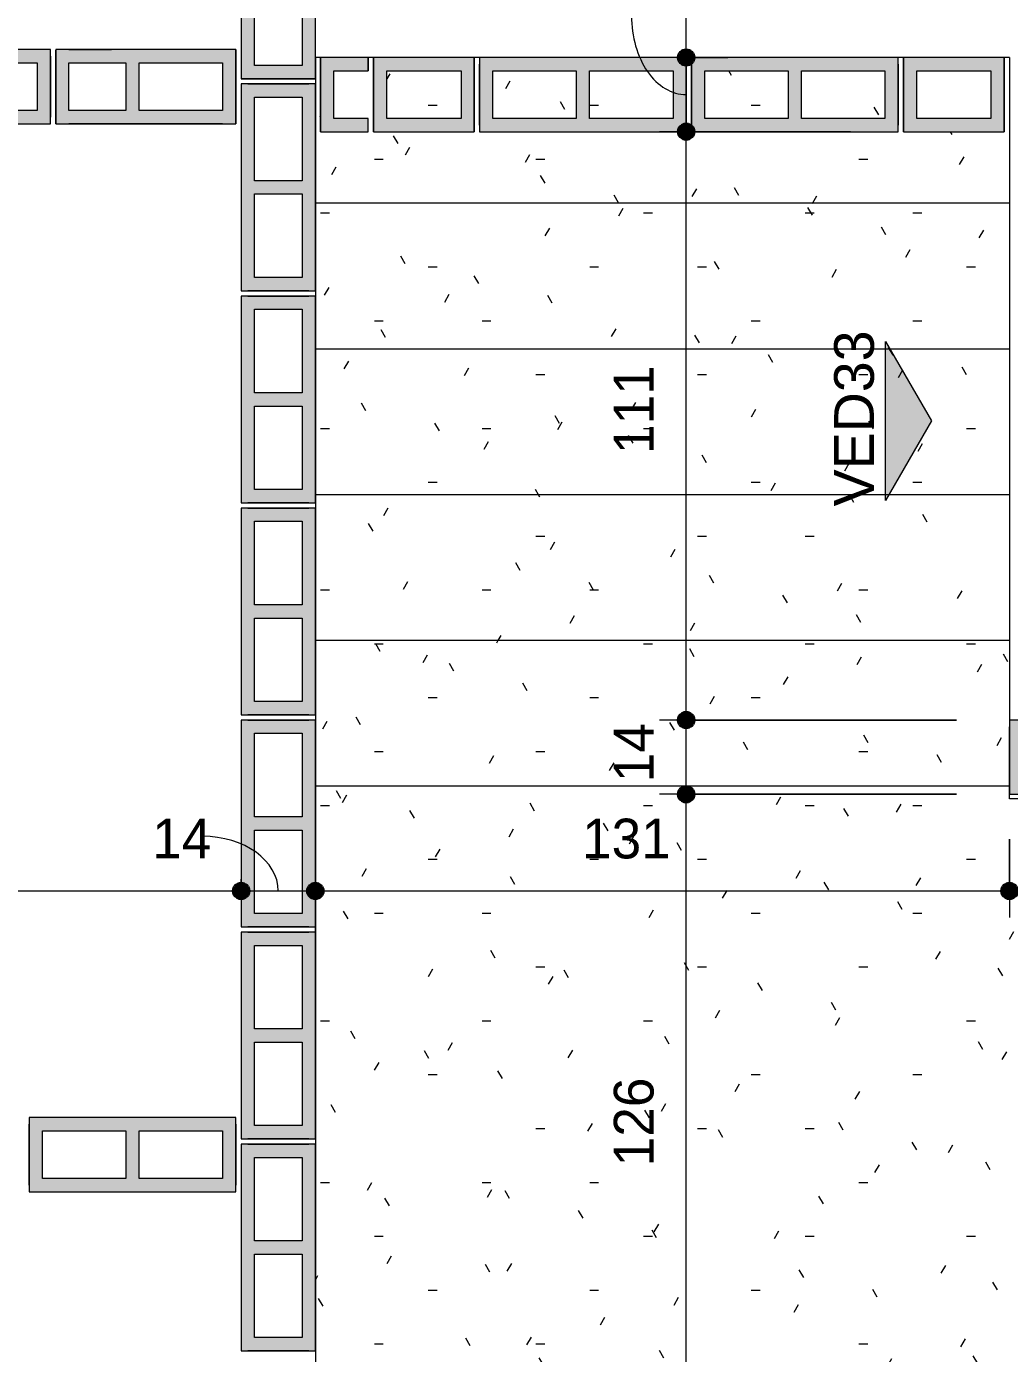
# Model space of a CAD drawing. Header units: centimetres. Extents: x 170 to 13810, y -2277 to 8860.
# Drawn here: x 12459.1 to 12644.6, y -540.3 to -289.9 of the extents above; entities that cross this region are included whole.
import ezdxf

# ---------------------------------------------------------------- set-up
doc = ezdxf.new("R2010")
doc.units = ezdxf.units.CM
doc.linetypes.add('Projeção', pattern=[0.396875, 0.238125, -0.15875])
for name, color, linetype, lineweight, true_color in [('A-ANNO-DIMS-1', 1, 'Continuous', 9, 0xff0000), ('G-ANNO-SYMB-1', 251, 'Continuous', 9, 0x646464), ('S-BEAM-3', 9, 'Continuous', 9, 0xc0c0c0), ('S-BEAM-5', 6, 'Continuous', 9, 0xff00ff), ('S-BEAM-8', 142, 'Continuous', 9, 0x0080c0), ('S-BEAM-9', 1, 'Continuous', 9, 0xff0000)]:
    doc.layers.add(name, color=color, linetype=linetype, lineweight=lineweight, true_color=true_color)
for name, color, linetype, lineweight in [('A-ANNO-DIMS-50', 7, 'Continuous', 9), ('A-DETL-GENF', 7, 'Continuous', 9), ('G-ANNO-SYMB', 7, 'Continuous', 9), ('S-BEAM', 7, 'Continuous', 9), ('S-BEAM-2', 7, 'Continuous', 13), ('S-STRS', 7, 'Continuous', 9), ('S-STRS-1', 7, 'Projeção', 9)]:
    doc.layers.add(name, color=color, linetype=linetype, lineweight=lineweight)
doc.styles.add('Arial_2', font='arial.ttf', dxfattribs={"height": 7.5})
doc.styles.add('Bahnschrift_13', font='', dxfattribs={"height": 7.5})
doc.styles.get('Bahnschrift_13').set_extended_font_data('Bahnschrift')
doc.dimstyles.new('COTA_LINEAR', dxfattribs={"dimscale": 30.48, "dimtxt": 8.33133, "dimasz": 0.393701, "dimexe": 0.164042, "dimexo": 0.328084, "dimgap": 0.131234, "dimtad": 1, "dimdec": 0, "dimzin": 0, "dimdsep": 46, "dimtxsty": 'Bahnschrift_13', "dimblk1": 'DOTSMALL', "dimblk2": 'DOTSMALL', "dimsah": 1, "dimcen": 0.09, "dimdle": 0.164042, "dimazin": 0, "dimtfac": 1, "dimtdec": 4, "dimtix": 1, "dimtmove": 0, "dimatfit": 3, "dimfxl": 1, "dimtvp": 1, "dimtolj": 1, "dimtzin": 0, "dimarcsym": 2})
doc.dimstyles.new('COTA_LINEAR_1', dxfattribs={"dimscale": 30.48, "dimtxt": 8.33133, "dimasz": 0.393701, "dimexe": 0.164042, "dimexo": 0.328084, "dimgap": 0.131234, "dimtad": 1, "dimdec": 0, "dimzin": 0, "dimdsep": 46, "dimtxsty": 'Bahnschrift_13', "dimblk1": 'DOTSMALL', "dimblk2": 'DOTSMALL', "dimsah": 1, "dimcen": 0.09, "dimdle": 0.164042, "dimazin": 0, "dimtfac": 1, "dimtdec": 4, "dimtix": 1, "dimtmove": 1, "dimatfit": 3, "dimfxl": 1, "dimtvp": 1, "dimtolj": 1, "dimtzin": 0, "dimarcsym": 2})
doc.dimstyles.new('COTA_LINEAR_2', dxfattribs={"dimscale": 30.48, "dimtxt": 8.33133, "dimasz": 0.393701, "dimexe": 0.164042, "dimexo": 0.328084, "dimgap": 0.131234, "dimtad": 1, "dimdec": 0, "dimzin": 0, "dimdsep": 46, "dimtxsty": 'Bahnschrift_13', "dimblk1": 'DOTSMALL', "dimblk2": 'DOTSMALL', "dimsah": 1, "dimcen": 0.09, "dimdle": 0.164042, "dimazin": 0, "dimtfac": 1, "dimtdec": 4, "dimtix": 1, "dimtmove": 2, "dimatfit": 3, "dimfxl": 1, "dimtvp": 1, "dimtolj": 1, "dimtzin": 0, "dimarcsym": 2})
pattern_1 = [(0, (12412.957, 0), (40.64, 10.16), [1.676, -28.804, 1.676, -28.804, -162.56]), (0, (12412.957, 0), (40.64, 10.16), [-60.96, 1.676, -59.284, 1.676, -28.804, -71.12]), (0, (12412.957, 0), (40.64, 10.16), [-152.4, 1.676, -18.644, 1.676, -49.124]), (120, (12428.197, 5.08), (-29.11882, 30.11527), [1.676, -28.804, 1.676, -28.804, -162.56]), (120, (12428.197, 5.08), (-29.11882, 30.11527), [-60.96, 1.676, -59.284, 1.676, -28.804, -71.12]), (120, (12428.197, 5.08), (-29.11882, 30.11527), [-152.4, 1.676, -18.644, 1.676, -49.124]), (240, (12433.277, 25.4), (-11.52118, -40.27527), [1.676, -28.804, 1.676, -28.804, -162.56]), (240, (12433.277, 25.4), (-11.52118, -40.27527), [-60.96, 1.676, -59.284, 1.676, -28.804, -71.12]), (240, (12433.277, 25.4), (-11.52118, -40.27527), [-152.4, 1.676, -18.644, 1.676, -49.124])]

# ---------------------------------------------------------------- blocks, each defined once
blk = doc.blocks.new('LEONE - BLOCO 14X39X1 - LEONE - BLOCO 14X39X19-2886981-COBERTURA - MODULAÇÃO 1ª FIADA')
at = {"layer": 'S-BEAM-3'}
h = blk.add_hatch(color=256, dxfattribs=at)
h.paths.add_polyline_path([(-19.5, -4.5), (-19.5, -7), (19.5, -7), (19.5, 7), (-19.5, 7), (-19.5, 0)])
h.paths.add_polyline_path([(-17, 4.5), (-1.25, 4.5), (-1.25, -4.5), (-17, -4.5)])
h.paths.add_polyline_path([(1.25, 4.16), (1.25, 4.5), (17, 4.5), (17, -4.5), (1.25, -4.5), (1.25, -4.16)])
at = {"layer": 'A-DETL-GENF'}
for p, q in [((19.5, 7), (-19.5, 7)), ((-19.5, 7), (-19.5, 0)), ((19.5, 0), (19.5, 7)), ((-17, -4.5), (-17, 4.5)), ((-17, 4.5), (-1.25, 4.5)), ((-1.25, 4.5), (-1.25, -4.5)), ((1.25, -4.5), (1.25, 4.5)), ((1.25, 4.5), (17, 4.5)), ((17, 4.5), (17, -4.5)), ((-19.5, 0), (-19.5, -7)), ((19.5, -7), (19.5, 0)), ((-1.25, -4.5), (-17, -4.5)), ((17, -4.5), (1.25, -4.5)), ((-19.5, -7), (19.5, -7))]:
    blk.add_line(p, q, dxfattribs=at)
at = {"layer": 'S-BEAM-2'}
for p, q in [((-19.5, 7), (-19.5, -7)), ((19.5, 7), (-19.5, 7)), ((-19.5, 5.75), (-19.5, -5.75)), ((-19.5, -5.75), (-19.5, 5.75)), ((19.5, -7), (19.5, 7)), ((19.5, -7), (19.5, 7)), ((19.5, 5.75), (19.5, -5.75)), ((-19.5, -7), (19.5, -7))]:
    blk.add_line(p, q, dxfattribs=at)
at = {"layer": 'S-BEAM-3'}
for p, q in [((-17, 4.5), (-1.25, 4.5)), ((-17, -4.5), (-17, 4.5)), ((-1.25, 4.5), (-1.25, -4.5)), ((1.25, 4.5), (17, 4.5)), ((1.25, -4.5), (1.25, 4.5)), ((17, 4.5), (17, -4.5)), ((-1.25, -4.5), (-17, -4.5)), ((17, -4.5), (1.25, -4.5))]:
    blk.add_line(p, q, dxfattribs=at)
blk = doc.blocks.new('LEONE - BLOCO 14x34x19 - LEONE - BLOCO 14x34x19-541693-COBERTURA - MODULAÇÃO 1ª FIADA')
at = {"layer": 'S-BEAM-8'}
h = blk.add_hatch(color=256, dxfattribs=at)
h.paths.add_polyline_path([(19.5, -7), (19.5, 7), (-14.5, 7), (-14.5, -7), (2.5, -7)])
h.paths.add_polyline_path([(2.5, -4.5), (1.25, -4.5), (1.25, 4.5), (17, 4.5), (17, -4.5)])
h.paths.add_polyline_path([(-12, -4.5), (-12, 4.5), (-1.25, 4.5), (-1.25, -4.5), (-3, -4.5)])
at = {"layer": 'A-DETL-GENF'}
for p, q in [((-14.5, 7), (-14.5, 0)), ((2.5, 7), (-14.5, 7)), ((19.5, 7), (2.5, 7)), ((19.5, 0), (19.5, 7)), ((-12, -4.5), (-12, 4.5)), ((-12, 4.5), (-1.25, 4.5)), ((-1.25, 4.5), (-1.25, -4.5)), ((1.25, 4.5), (17, 4.5)), ((1.25, -4.5), (1.25, 4.5)), ((17, 4.5), (17, -4.5)), ((-14.5, 0), (-14.5, -7)), ((19.5, -7), (19.5, 0)), ((-1.25, -4.5), (-12, -4.5)), ((17, -4.5), (1.25, -4.5)), ((-14.5, -7), (2.5, -7)), ((2.5, -7), (19.5, -7))]:
    blk.add_line(p, q, dxfattribs=at)
at = {"layer": 'S-BEAM-2'}
for p, q in [((-14.5, 7), (-14.5, -7)), ((19.5, 7), (-14.5, 7)), ((-14.5, 7), (-14.5, -7)), ((-14.5, -7), (-14.5, 6.8804)), ((-14.5, 5.75), (-14.5, -5.75)), ((-14.5, -5.75), (-14.5, 5.75)), ((-12, 7), (-3.9375, 7)), ((-12, 7), (-3.9375, 7)), ((17, 7), (-12, 7)), ((19.5, -7), (19.5, 7)), ((19.5, 7), (19.5, -7)), ((19.5, -7), (19.5, 7)), ((19.5, -5.75), (19.5, 5.75)), ((19.5, 5.75), (19.5, -5.75)), ((-14.5, -7), (19.5, -7)), ((-12, -7), (-3.9375, -7)), ((-12, -7), (-3.9375, -7)), ((17, -7), (-12, -7))]:
    blk.add_line(p, q, dxfattribs=at)
at = {"layer": 'S-BEAM-3'}
for p, q in [((-12, 4.5), (-1.25, 4.5)), ((-12, -4.5), (-12, 4.5)), ((-1.25, 4.5), (-1.25, -4.5)), ((1.25, 4.5), (17, 4.5)), ((1.25, -4.5), (1.25, 4.5)), ((17, 4.5), (17, -4.5)), ((-1.25, -4.5), (-12, -4.5)), ((17, -4.5), (1.25, -4.5))]:
    blk.add_line(p, q, dxfattribs=at)
blk = doc.blocks.new('LEONE - BLOCO VEDAÇÃO 14X39X19 - LEONE - BLOCO VEDAÇÃO 14X39X19-2827593-COBERTURA - MODULAÇÃO 1ª FIADA')
at = {"layer": 'S-BEAM-5'}
h = blk.add_hatch(color=256, dxfattribs=at)
h.paths.add_polyline_path([(19.5, -7), (19.5, 7), (-19.5, 7), (-19.5, -7), (11.8, -7)])
h.paths.add_polyline_path([(17, -4.5), (1.25, -4.5), (1.25, 4.5), (17, 4.5), (17, -2.15)])
h.paths.add_polyline_path([(-1.25, -4.5), (-17, -4.5), (-17, 4.5), (-1.25, 4.5), (-1.25, -4.16)])
at = {"layer": 'A-DETL-GENF'}
for p, q in [((19.5, 7), (-19.5, 7)), ((-19.5, 7), (-19.5, 0)), ((19.5, 0), (19.5, 7)), ((-17, -4.5), (-17, 4.5)), ((-17, 4.5), (-1.25, 4.5)), ((-1.25, 4.5), (-1.25, -4.5)), ((1.25, -4.5), (1.25, 4.5)), ((1.25, 4.5), (17, 4.5)), ((17, 4.5), (17, -4.5)), ((-19.5, 0), (-19.5, -7)), ((19.5, -7), (19.5, 0)), ((-1.25, -4.5), (-17, -4.5)), ((17, -4.5), (1.25, -4.5)), ((-19.5, -7), (19.5, -7))]:
    blk.add_line(p, q, dxfattribs=at)
at = {"layer": 'S-BEAM-2'}
for p, q in [((-19.5, 7), (-19.5, -7)), ((19.5, 7), (-19.5, 7)), ((-19.5, 7), (-19.5, -7)), ((-19.5, -5.75), (-19.5, 5.75)), ((19.5, -7), (19.5, 7)), ((19.5, -7), (19.5, 7)), ((19.5, 5.75), (19.5, -5.75)), ((-19.5, -7), (19.5, -7))]:
    blk.add_line(p, q, dxfattribs=at)
at = {"layer": 'S-BEAM-3'}
for p, q in [((-17, 4.5), (-1.25, 4.5)), ((-17, -4.5), (-17, 4.5)), ((-1.25, 4.5), (-1.25, -4.5)), ((1.25, 4.5), (17, 4.5)), ((1.25, -4.5), (1.25, 4.5)), ((17, 4.5), (17, -4.5)), ((-1.25, -4.5), (-17, -4.5)), ((17, -4.5), (1.25, -4.5))]:
    blk.add_line(p, q, dxfattribs=at)
blk = doc.blocks.new('LEONE - BLOCO VEDAÇÃO 14X39X19 - LEONE - BLOCO VEDAÇÃO 14X39X19-V3-COBERTURA - MODULAÇÃO 1ª FIADA')
at = {"layer": 'S-BEAM-5'}
h = blk.add_hatch(color=256, dxfattribs=at)
h.paths.add_polyline_path([(8, -7), (19.5, -7), (19.5, 7), (-19.5, 7), (-19.5, -7), (5.5, -7)])
h.paths.add_polyline_path([(-17, -4.5), (-17, 4.5), (-1.25, 4.5), (-1.25, -4.5)])
h.paths.add_polyline_path([(8, -4.5), (1.25, -4.5), (1.25, 4.5), (17, 4.5), (17, -4.5)])
at = {"layer": 'A-DETL-GENF'}
for p, q in [((19.5, 7), (-19.5, 7)), ((-19.5, 7), (-19.5, 0)), ((19.5, 0), (19.5, 7)), ((-17, -4.5), (-17, 4.5)), ((-17, 4.5), (-1.25, 4.5)), ((-1.25, 4.5), (-1.25, -4.5)), ((1.25, -4.5), (1.25, 4.5)), ((1.25, 4.5), (17, 4.5)), ((17, 4.5), (17, -4.5)), ((-19.5, 0), (-19.5, -7)), ((19.5, -7), (19.5, 0)), ((-1.25, -4.5), (-17, -4.5)), ((17, -4.5), (1.25, -4.5)), ((-19.5, -7), (19.5, -7))]:
    blk.add_line(p, q, dxfattribs=at)
at = {"layer": 'S-BEAM-2'}
for p, q in [((-19.5, 7), (-19.5, -7)), ((19.5, 7), (-19.5, 7)), ((-19.5, 7), (-19.5, -7)), ((-19.5, -5.75), (-19.5, 5.75)), ((19.5, -7), (19.5, 7)), ((19.5, -7), (19.5, 7)), ((19.5, 5.75), (19.5, -5.75)), ((-19.5, -7), (19.5, -7))]:
    blk.add_line(p, q, dxfattribs=at)
at = {"layer": 'S-BEAM-3'}
for p, q in [((-17, 4.5), (-1.25, 4.5)), ((-17, -4.5), (-17, 4.5)), ((-1.25, 4.5), (-1.25, -4.5)), ((1.25, 4.5), (17, 4.5)), ((1.25, -4.5), (1.25, 4.5)), ((17, 4.5), (17, -4.5)), ((-1.25, -4.5), (-17, -4.5)), ((17, -4.5), (1.25, -4.5))]:
    blk.add_line(p, q, dxfattribs=at)
blk = doc.blocks.new('LEONE - BLOCO 14X39X1 - LEONE - BLOCO 14X39X19-V1-COBERTURA - MODULAÇÃO 1ª FIADA')
at = {"layer": 'S-BEAM-3'}
h = blk.add_hatch(color=256, dxfattribs=at)
h.paths.add_polyline_path([(19.5, -7), (19.5, 7), (-19.5, 7), (-19.5, -7)])
h.paths.add_polyline_path([(1.25, -4.5), (1.25, 4.5), (17, 4.5), (17, -4.5)])
h.paths.add_polyline_path([(-17, -4.5), (-17, 4.5), (-1.25, 4.5), (-1.25, -4.5)])
at = {"layer": 'A-DETL-GENF'}
for p, q in [((19.5, 7), (-19.5, 7)), ((-19.5, 7), (-19.5, 0)), ((19.5, 0), (19.5, 7)), ((-17, -4.5), (-17, 4.5)), ((-17, 4.5), (-1.25, 4.5)), ((-1.25, 4.5), (-1.25, -4.5)), ((1.25, -4.5), (1.25, 4.5)), ((1.25, 4.5), (17, 4.5)), ((17, 4.5), (17, -4.5)), ((-19.5, 0), (-19.5, -7)), ((19.5, -7), (19.5, 0)), ((-1.25, -4.5), (-17, -4.5)), ((17, -4.5), (1.25, -4.5)), ((-19.5, -7), (19.5, -7))]:
    blk.add_line(p, q, dxfattribs=at)
at = {"layer": 'S-BEAM-2'}
for p, q in [((-19.5, 7), (-19.5, -7)), ((19.5, 7), (-19.5, 7)), ((-19.5, 5.75), (-19.5, -5.75)), ((-19.5, -5.75), (-19.5, 5.75)), ((19.5, -7), (19.5, 7)), ((19.5, -7), (19.5, 7)), ((19.5, 5.75), (19.5, -5.75)), ((-19.5, -7), (19.5, -7))]:
    blk.add_line(p, q, dxfattribs=at)
at = {"layer": 'S-BEAM-3'}
for p, q in [((-17, 4.5), (-1.25, 4.5)), ((-17, -4.5), (-17, 4.5)), ((-1.25, 4.5), (-1.25, -4.5)), ((1.25, 4.5), (17, 4.5)), ((1.25, -4.5), (1.25, 4.5)), ((17, 4.5), (17, -4.5)), ((-1.25, -4.5), (-17, -4.5)), ((17, -4.5), (1.25, -4.5))]:
    blk.add_line(p, q, dxfattribs=at)
blk = doc.blocks.new('LEONE - BLOCO VEDAÇÃO 14x19x19 - LEONE - BLOCO VEDAÇÃO 14x19x19-2832597-COBERTURA - MODULAÇÃO 1ª FIADA')
at = {"layer": 'S-BEAM-5'}
h = blk.add_hatch(color=256, dxfattribs=at)
h.paths.add_polyline_path([(0, -7), (9.5, -7), (9.5, 7), (-9.5, 7), (-9.5, -7), (-7, -7)])
h.paths.add_polyline_path([(-7, -4.5), (-7, 4.5), (7, 4.5), (7, -4.5)])
at = {"layer": 'A-DETL-GENF'}
for p, q in [((-9.5, 7), (-9.5, 0)), ((0, 7), (-9.5, 7)), ((9.5, 7), (0, 7)), ((9.5, 0), (9.5, 7)), ((-7, -4.5), (-7, 4.5)), ((-7, 4.5), (7, 4.5)), ((7, 4.5), (7, -4.5)), ((-9.5, 0), (-9.5, -7)), ((9.5, -7), (9.5, 0)), ((7, -4.5), (-7, -4.5)), ((-9.5, -7), (0, -7)), ((0, -7), (9.5, -7))]:
    blk.add_line(p, q, dxfattribs=at)
at = {"layer": 'S-BEAM-2'}
for p, q in [((9.5, 7), (-9.5, 7)), ((-9.5, 7), (-9.5, -7)), ((-9.5, -7), (-9.5, 7)), ((-9.5, 5.75), (-9.5, -5.75)), ((-9.5, -5.75), (-9.5, 5.75)), ((9.5, -7), (9.5, 7)), ((9.5, 7), (9.5, -7)), ((9.5, -5.75), (9.5, 5.75)), ((9.5, 5.75), (9.5, -5.75)), ((-9.5, -7), (9.5, -7))]:
    blk.add_line(p, q, dxfattribs=at)
at = {"layer": 'S-BEAM-3'}
for p, q in [((-7, 4.5), (7, 4.5)), ((-7, -4.5), (-7, 4.5)), ((7, 4.5), (7, -4.5)), ((7, -4.5), (-7, -4.5))]:
    blk.add_line(p, q, dxfattribs=at)
blk = doc.blocks.new('LEONE - BLOCO VEDAÇÃO 14x09x19 - LEONE - BLOCO VEDAÇÃO 14x09x19-2835388-COBERTURA - MODULAÇÃO 1ª FIADA')
at = {"layer": 'S-BEAM-5'}
blk.add_hatch(color=256, dxfattribs=at).paths.add_polyline_path([(3.78, -7), (4.5, -7), (4.5, -4.5), (-2, -4.5), (-2, 4.5), (4.5, 4.5), (4.5, 7), (-4.5, 7), (-4.5, -7), (0, -7)])
at = {"layer": 'A-DETL-GENF'}
for p, q in [((-4.5, 7), (-4.5, 0)), ((0, 7), (-4.5, 7)), ((4.5, 7), (0, 7)), ((4.5, 4.5), (4.5, 7)), ((-2, -4.5), (-2, 4.5)), ((-2, 4.5), (4.5, 4.5)), ((-4.5, 0), (-4.5, -7)), ((4.5, -4.5), (-2, -4.5)), ((4.5, -7), (4.5, -4.5)), ((-4.5, -7), (0, -7)), ((0, -7), (4.5, -7))]:
    blk.add_line(p, q, dxfattribs=at)
at = {"layer": 'S-BEAM-2'}
for p, q in [((4.5, 7), (-4.5, 7)), ((-4.5, 7), (-4.5, -7)), ((-4.5, -7), (-4.5, 7)), ((-4.5, 5.75), (-4.5, -5.75)), ((-4.5, -5.75), (-4.5, 5.75)), ((4.5, 7), (4.5, 4.5)), ((4.5, -7), (4.5, -4.5)), ((-4.5, -7), (4.5, -7))]:
    blk.add_line(p, q, dxfattribs=at)
at = {"layer": 'S-BEAM-3'}
for p, q in [((-2, 4.5), (4.5, 4.5)), ((-2, -4.5), (-2, 4.5)), ((4.5, -4.5), (-2, -4.5))]:
    blk.add_line(p, q, dxfattribs=at)
blk = doc.blocks.new('LEONE - BLOCO 14x19x19 - LEONE - BLOCO 14x19x19-537608-COBERTURA - MODULAÇÃO 1ª FIADA')
at = {"layer": 'S-BEAM-9'}
h = blk.add_hatch(color=256, dxfattribs=at)
h.paths.add_polyline_path([(-9.5, 7), (-9.5, -7), (9.5, -7), (9.5, 7), (-7, 7)])
h.paths.add_polyline_path([(-7, -4.5), (-7, 4.5), (7, 4.5), (7, -4.5), (0.35, -4.5)])
at = {"layer": 'A-DETL-GENF'}
for p, q in [((-9.5, 7), (-9.5, 0)), ((0, 7), (-9.5, 7)), ((9.5, 7), (0, 7)), ((9.5, 0), (9.5, 7)), ((-7, -4.5), (-7, 4.5)), ((-7, 4.5), (7, 4.5)), ((7, 4.5), (7, -4.5)), ((-9.5, 0), (-9.5, -7)), ((9.5, -7), (9.5, 0)), ((7, -4.5), (-7, -4.5)), ((-9.5, -7), (0, -7)), ((0, -7), (9.5, -7))]:
    blk.add_line(p, q, dxfattribs=at)
at = {"layer": 'S-BEAM-2'}
for p, q in [((9.5, 7), (-9.5, 7)), ((-9.5, 7), (-9.5, -7)), ((-9.5, -7), (-9.5, 7)), ((-9.5, 5.75), (-9.5, -5.75)), ((-9.5, -5.75), (-9.5, 5.75)), ((9.5, -7), (9.5, 7)), ((9.5, 7), (9.5, -7)), ((9.5, -5.75), (9.5, 5.75)), ((9.5, 5.75), (9.5, -5.75)), ((-9.5, -7), (9.5, -7))]:
    blk.add_line(p, q, dxfattribs=at)
at = {"layer": 'S-BEAM-3'}
for p, q in [((-7, 4.5), (7, 4.5)), ((-7, -4.5), (-7, 4.5)), ((7, 4.5), (7, -4.5)), ((7, -4.5), (-7, -4.5))]:
    blk.add_line(p, q, dxfattribs=at)
blk = doc.blocks.new('Elevação - Número de detalhe-3354112-COBERTURA - MODULAÇÃO 1ª FIADA')
at = {"layer": 'G-ANNO-SYMB-1'}
blk.add_hatch(color=256, dxfattribs=at).paths.add_polyline_path([(0.3, 0), (-0.3, 0), (0, 0.1732)])
at = {"layer": 'G-ANNO-SYMB'}
for p, q in [((0, 0.1732), (-0.3, 0)), ((0.3, 0), (0, 0.1732)), ((-0.3, 0), (0.3, 0))]:
    blk.add_line(p, q, dxfattribs=at)
blk = doc.blocks.new('DIMBLOCK77-COBERTURA - MODULAÇÃO 1ª FIADA')
at = {"layer": 'A-ANNO-DIMS-50', "lineweight": 35, "true_color": 0xff0000}
h = blk.add_hatch(color=1, dxfattribs=at)
edge = h.paths.add_edge_path()
edge.add_arc((12583.57, -434.76), 1.5, 0, 360)
h = blk.add_hatch(color=1, dxfattribs=at)
edge = h.paths.add_edge_path()
edge.add_arc((12583.57, -560.76), 1.5, 0, 360)
at = {"layer": 'A-ANNO-DIMS-50', "color": 1, "true_color": 0xff0000}
for p, q in [((12634.59, -434.76), (12578.57, -434.76)), ((12583.57, -565.76), (12583.57, -434.76)), ((12583.57, -434.76), (12634.59, -434.76)), ((12591.45, -560.76), (12578.57, -560.76)), ((12583.57, -560.76), (12591.45, -560.76))]:
    blk.add_line(p, q, dxfattribs=at)
at = {"layer": 'A-ANNO-DIMS-50', "color": 1, "lineweight": 35, "true_color": 0xff0000}
for centre in [(12583.57, -434.76), (12583.57, -560.76)]:
    blk.add_circle(centre, 1.5, dxfattribs=at)
at = {"layer": 'A-ANNO-DIMS-50', "color": 0, "insert": (12569.92, -504.95), "char_height": 7.5, "width": 17.2686, "attachment_point": 1, "rotation": 90, "line_spacing_factor": 1.009858, "style": 'Bahnschrift_13'}
blk.add_mtext('126', dxfattribs=at)
blk = doc.blocks.new('_DotSmall')
at = {"color": 0, "linetype": 'ByBlock', "const_width": 0.5}
blk.add_lwpolyline([(-0.0625, 0, 1), (0.0625, 0, 1)], format="xyb", close=True, dxfattribs=at)
blk = doc.blocks.new('DIMBLOCK78-COBERTURA - MODULAÇÃO 1ª FIADA')
at = {"layer": 'A-ANNO-DIMS-50', "lineweight": 35, "true_color": 0xff0000}
h = blk.add_hatch(color=1, dxfattribs=at)
edge = h.paths.add_edge_path()
edge.add_arc((12583.57, -420.76), 1.5, 0, 360)
h = blk.add_hatch(color=1, dxfattribs=at)
edge = h.paths.add_edge_path()
edge.add_arc((12583.57, -434.76), 1.5, 0, 360)
at = {"layer": 'A-ANNO-DIMS-50', "color": 1, "true_color": 0xff0000}
for p, q in [((12634.59, -420.76), (12578.57, -420.76)), ((12583.57, -434.76), (12583.57, -420.76)), ((12583.57, -420.76), (12634.59, -420.76)), ((12634.59, -434.76), (12578.57, -434.76)), ((12583.57, -434.76), (12634.59, -434.76))]:
    blk.add_line(p, q, dxfattribs=at)
at = {"layer": 'A-ANNO-DIMS-50', "color": 1, "lineweight": 35, "true_color": 0xff0000}
for centre in [(12583.57, -420.76), (12583.57, -434.76)]:
    blk.add_circle(centre, 1.5, dxfattribs=at)
at = {"layer": 'A-ANNO-DIMS-50', "color": 0, "insert": (12569.92, -432.49), "char_height": 7.5, "width": 11.3609, "attachment_point": 1, "rotation": 90, "line_spacing_factor": 1.009858, "style": 'Bahnschrift_13'}
blk.add_mtext('14', dxfattribs=at)
blk = doc.blocks.new('DIMBLOCK79-COBERTURA - MODULAÇÃO 1ª FIADA')
at = {"layer": 'A-ANNO-DIMS-50', "lineweight": 35, "true_color": 0xff0000}
h = blk.add_hatch(color=1, dxfattribs=at)
edge = h.paths.add_edge_path()
edge.add_arc((12583.57, -309.76), 1.5, 0, 360)
h = blk.add_hatch(color=1, dxfattribs=at)
edge = h.paths.add_edge_path()
edge.add_arc((12583.57, -420.76), 1.5, 0, 360)
at = {"layer": 'A-ANNO-DIMS-50', "color": 1, "true_color": 0xff0000}
for p, q in [((12614.59, -309.76), (12578.57, -309.76)), ((12583.57, -420.76), (12583.57, -309.76)), ((12583.57, -309.76), (12614.59, -309.76)), ((12634.59, -420.76), (12578.57, -420.76)), ((12583.57, -420.76), (12634.59, -420.76))]:
    blk.add_line(p, q, dxfattribs=at)
at = {"layer": 'A-ANNO-DIMS-50', "color": 1, "lineweight": 35, "true_color": 0xff0000}
for centre in [(12583.57, -309.76), (12583.57, -420.76)]:
    blk.add_circle(centre, 1.5, dxfattribs=at)
at = {"layer": 'A-ANNO-DIMS-50', "color": 0, "insert": (12569.92, -370.56), "char_height": 7.5, "width": 12.7242, "attachment_point": 1, "rotation": 90, "line_spacing_factor": 1.009858, "style": 'Bahnschrift_13'}
blk.add_mtext('111', dxfattribs=at)
blk = doc.blocks.new('DIMBLOCK80-COBERTURA - MODULAÇÃO 1ª FIADA')
at = {"layer": 'A-ANNO-DIMS-50', "lineweight": 35, "true_color": 0xff0000}
h = blk.add_hatch(color=1, dxfattribs=at)
edge = h.paths.add_edge_path()
edge.add_arc((12583.57, -295.76), 1.5, 0, 360)
h = blk.add_hatch(color=1, dxfattribs=at)
edge = h.paths.add_edge_path()
edge.add_arc((12583.57, -309.76), 1.5, 0, 360)
at = {"layer": 'A-ANNO-DIMS-50', "color": 1, "true_color": 0xff0000}
for p, q in [((12591.45, -295.76), (12578.57, -295.76)), ((12583.57, -309.76), (12583.57, -295.76)), ((12583.57, -295.76), (12591.45, -295.76)), ((12614.59, -309.76), (12578.57, -309.76)), ((12583.57, -309.76), (12614.59, -309.76))]:
    blk.add_line(p, q, dxfattribs=at)
at = {"layer": 'A-ANNO-DIMS-50', "color": 1, "lineweight": 35, "true_color": 0xff0000}
for centre in [(12583.57, -295.76), (12583.57, -309.76)]:
    blk.add_circle(centre, 1.5, dxfattribs=at)
at = {"layer": 'A-ANNO-DIMS-50', "color": 1, "true_color": 0xff0000}
blk.add_ellipse((12583.57, -287.89), major_axis=(0, 14.87), ratio=0.693602, start_param=1.570796, end_param=3.141593, dxfattribs=at)
at = {"layer": 'A-ANNO-DIMS-50', "color": 0, "insert": (12569.92, -287.89), "char_height": 7.5, "width": 11.3609, "attachment_point": 1, "rotation": 90, "line_spacing_factor": 1.009858, "style": 'Bahnschrift_13'}
blk.add_mtext('14', dxfattribs=at)
blk = doc.blocks.new('DIMBLOCK81-COBERTURA - MODULAÇÃO 1ª FIADA')
at = {"layer": 'A-ANNO-DIMS-50', "lineweight": 35, "true_color": 0xff0000}
h = blk.add_hatch(color=1, dxfattribs=at)
edge = h.paths.add_edge_path()
edge.add_arc((12583.57, -174.76), 1.5, 0, 360)
h = blk.add_hatch(color=1, dxfattribs=at)
edge = h.paths.add_edge_path()
edge.add_arc((12583.57, -295.76), 1.5, 0, 360)
at = {"layer": 'A-ANNO-DIMS-50', "color": 1, "true_color": 0xff0000}
for p, q in [((12629.59, -174.76), (12578.57, -174.76)), ((12583.57, -295.76), (12583.57, -174.76)), ((12583.57, -174.76), (12629.59, -174.76)), ((12591.45, -295.76), (12578.57, -295.76)), ((12583.57, -295.76), (12591.45, -295.76))]:
    blk.add_line(p, q, dxfattribs=at)
at = {"layer": 'A-ANNO-DIMS-50', "color": 1, "lineweight": 35, "true_color": 0xff0000}
for centre in [(12583.57, -174.76), (12583.57, -295.76)]:
    blk.add_circle(centre, 1.5, dxfattribs=at)
at = {"layer": 'A-ANNO-DIMS-50', "color": 0, "insert": (12569.92, -241.5), "char_height": 7.5, "width": 14.9964, "attachment_point": 1, "rotation": 90, "line_spacing_factor": 1.009858, "style": 'Bahnschrift_13'}
blk.add_mtext('121', dxfattribs=at)
blk = doc.blocks.new('DIMBLOCK93-COBERTURA - MODULAÇÃO 1ª FIADA')
at = {"layer": 'A-ANNO-DIMS-50', "lineweight": 35, "true_color": 0xff0000}
h = blk.add_hatch(color=1, dxfattribs=at)
edge = h.paths.add_edge_path()
edge.add_arc((12343.59, -453), 1.5, 0, 360)
h = blk.add_hatch(color=1, dxfattribs=at)
edge = h.paths.add_edge_path()
edge.add_arc((12499.59, -453), 1.5, 0, 360)
at = {"layer": 'A-ANNO-DIMS-50', "color": 1, "true_color": 0xff0000}
for p, q in [((12343.59, -318.26), (12343.59, -458)), ((12343.59, -453), (12343.59, -318.26)), ((12343.59, -453), (12499.59, -453)), ((12499.59, -450.76), (12499.59, -458)), ((12499.59, -453), (12499.59, -450.76))]:
    blk.add_line(p, q, dxfattribs=at)
at = {"layer": 'A-ANNO-DIMS-50', "color": 1, "lineweight": 35, "true_color": 0xff0000}
for centre in [(12343.59, -453), (12499.59, -453)]:
    blk.add_circle(centre, 1.5, dxfattribs=at)
at = {"layer": 'A-ANNO-DIMS-50', "color": 0, "insert": (12414.27, -439.36), "char_height": 7.5, "width": 17.5715, "attachment_point": 1, "line_spacing_factor": 1.009858, "style": 'Bahnschrift_13'}
blk.add_mtext('156', dxfattribs=at)
blk = doc.blocks.new('DIMBLOCK94-COBERTURA - MODULAÇÃO 1ª FIADA')
at = {"layer": 'A-ANNO-DIMS-50', "lineweight": 35, "true_color": 0xff0000}
h = blk.add_hatch(color=1, dxfattribs=at)
edge = h.paths.add_edge_path()
edge.add_arc((12499.59, -453), 1.5, 0, 360)
h = blk.add_hatch(color=1, dxfattribs=at)
edge = h.paths.add_edge_path()
edge.add_arc((12513.59, -453), 1.5, 0, 360)
at = {"layer": 'A-ANNO-DIMS-50', "color": 1, "true_color": 0xff0000}
for p, q in [((12513.59, -460.88), (12513.59, -448)), ((12499.59, -450.76), (12499.59, -458)), ((12499.59, -453), (12499.59, -450.76)), ((12499.59, -453), (12513.59, -453)), ((12513.59, -453), (12513.59, -460.88))]:
    blk.add_line(p, q, dxfattribs=at)
at = {"layer": 'A-ANNO-DIMS-50', "color": 1, "lineweight": 35, "true_color": 0xff0000}
for centre in [(12499.59, -453), (12513.59, -453)]:
    blk.add_circle(centre, 1.5, dxfattribs=at)
at = {"layer": 'A-ANNO-DIMS-50', "color": 1, "true_color": 0xff0000}
blk.add_ellipse((12492.26, -453), major_axis=(14.33, 0), ratio=0.719562, start_param=0, end_param=1.570796, dxfattribs=at)
at = {"layer": 'A-ANNO-DIMS-50', "color": 0, "insert": (12482.79, -439.36), "char_height": 7.5, "width": 11.3609, "attachment_point": 1, "line_spacing_factor": 1.009858, "style": 'Bahnschrift_13'}
blk.add_mtext('14', dxfattribs=at)
blk = doc.blocks.new('DIMBLOCK95-COBERTURA - MODULAÇÃO 1ª FIADA')
at = {"layer": 'A-ANNO-DIMS-50', "lineweight": 35, "true_color": 0xff0000}
h = blk.add_hatch(color=1, dxfattribs=at)
edge = h.paths.add_edge_path()
edge.add_arc((12513.59, -453), 1.5, 0, 360)
h = blk.add_hatch(color=1, dxfattribs=at)
edge = h.paths.add_edge_path()
edge.add_arc((12644.59, -453), 1.5, 0, 360)
at = {"layer": 'A-ANNO-DIMS-50', "color": 1, "true_color": 0xff0000}
for p, q in [((12644.59, -443.26), (12644.59, -458)), ((12644.59, -453), (12644.59, -443.26)), ((12513.59, -460.88), (12513.59, -448)), ((12513.59, -453), (12644.59, -453)), ((12513.59, -453), (12513.59, -460.88))]:
    blk.add_line(p, q, dxfattribs=at)
at = {"layer": 'A-ANNO-DIMS-50', "color": 1, "lineweight": 35, "true_color": 0xff0000}
for centre in [(12513.59, -453), (12644.59, -453)]:
    blk.add_circle(centre, 1.5, dxfattribs=at)
at = {"layer": 'A-ANNO-DIMS-50', "color": 0, "insert": (12563.93, -439.36), "char_height": 7.5, "width": 15.1479, "attachment_point": 1, "line_spacing_factor": 1.009858, "style": 'Bahnschrift_13'}
blk.add_mtext('131', dxfattribs=at)
blk = doc.blocks.new('DIMBLOCK96-COBERTURA - MODULAÇÃO 1ª FIADA')
at = {"layer": 'A-ANNO-DIMS-50', "lineweight": 35, "true_color": 0xff0000}
h = blk.add_hatch(color=1, dxfattribs=at)
edge = h.paths.add_edge_path()
edge.add_arc((12644.59, -453), 1.5, 0, 360)
h = blk.add_hatch(color=1, dxfattribs=at)
edge = h.paths.add_edge_path()
edge.add_arc((12658.59, -453), 1.5, 0, 360)
at = {"layer": 'A-ANNO-DIMS-50', "color": 1, "true_color": 0xff0000}
for p, q in [((12658.59, -442.54), (12658.59, -458)), ((12658.59, -453), (12658.59, -442.54)), ((12644.59, -443.26), (12644.59, -458)), ((12644.59, -453), (12644.59, -443.26)), ((12644.59, -453), (12658.59, -453))]:
    blk.add_line(p, q, dxfattribs=at)
at = {"layer": 'A-ANNO-DIMS-50', "color": 1, "lineweight": 35, "true_color": 0xff0000}
for centre in [(12644.59, -453), (12658.59, -453)]:
    blk.add_circle(centre, 1.5, dxfattribs=at)
at = {"layer": 'A-ANNO-DIMS-50', "color": 0, "insert": (12646.85, -439.36), "char_height": 7.5, "width": 11.3609, "attachment_point": 1, "line_spacing_factor": 1.009858, "style": 'Bahnschrift_13'}
blk.add_mtext('14', dxfattribs=at)

msp = doc.modelspace()

# ---------------------------------------------------------------- hatches: boundary and pattern name
at = {"layer": 'S-STRS'}
h = msp.add_hatch(dxfattribs=at)
h.set_pattern_fill('FP_5', color=256, style=0, pattern_type=2)
h.set_pattern_definition(pattern_1)
h.paths.add_polyline_path([(12562.84, -323.26), (12644.59, -323.26), (12644.59, -295.76), (12643.59, -295.76), (12643.59, -309.76), (12624.59, -309.76), (12624.59, -295.76), (12623.59, -295.76), (12623.59, -309.76), (12584.59, -309.76), (12584.59, -295.76), (12583.59, -295.76), (12583.59, -309.76), (12544.59, -309.76), (12544.59, -295.76), (12543.59, -295.76), (12543.59, -309.76), (12524.59, -309.76), (12524.59, -295.76), (12523.59, -295.76), (12523.59, -298.26), (12517.09, -298.26), (12517.09, -307.26), (12523.59, -307.26), (12523.59, -309.76), (12514.59, -309.76), (12514.59, -295.76), (12513.59, -295.76), (12513.59, -323.26), (12547.09, -323.26)])
h.paths.add_polyline_path([(12621.09, -307.26), (12621.09, -298.26), (12605.34, -298.26), (12605.34, -307.26), (12615.88, -307.26)])
h.paths.add_polyline_path([(12587.09, -307.26), (12602.84, -307.26), (12602.84, -298.26), (12587.09, -298.26), (12587.09, -304.91)])
h.paths.add_polyline_path([(12641.09, -307.26), (12641.09, -298.26), (12627.09, -298.26), (12627.09, -307.26), (12634.09, -307.26)])
h.paths.add_polyline_path([(12565.34, -307.26), (12581.09, -307.26), (12581.09, -298.26), (12565.34, -298.26), (12565.34, -304.91)])
h.paths.add_polyline_path([(12562.84, -307.26), (12562.84, -298.26), (12547.09, -298.26), (12547.09, -307.26)])
h.paths.add_polyline_path([(12541.09, -307.26), (12541.09, -298.26), (12527.09, -298.26), (12527.09, -307.26), (12534.09, -307.26)])
h = msp.add_hatch(dxfattribs=at)
h.set_pattern_fill('FP_5', color=256, style=0, pattern_type=2)
h.set_pattern_definition(pattern_1)
h.paths.add_polyline_path([(12513.59, -350.76), (12644.59, -350.76), (12644.59, -323.26), (12513.59, -323.26), (12513.59, -343.26)])
h = msp.add_hatch(dxfattribs=at)
h.set_pattern_fill('FP_5', color=256, style=0, pattern_type=2)
h.set_pattern_definition(pattern_1)
h.paths.add_polyline_path([(12615.88, -378.26), (12644.59, -378.26), (12644.59, -350.76), (12513.59, -350.76), (12513.59, -378.26), (12522.87, -378.26)])
h = msp.add_hatch(dxfattribs=at)
h.set_pattern_fill('FP_6', color=256, style=0, pattern_type=2)
h.set_pattern_definition(pattern_1)
h.paths.add_polyline_path([(12644.59, -405.76), (12644.59, -378.26), (12513.59, -378.26), (12513.59, -405.76), (12615.88, -405.76)])
h = msp.add_hatch(dxfattribs=at)
h.set_pattern_fill('FP_6', color=256, style=0, pattern_type=2)
h.set_pattern_definition(pattern_1)
h.paths.add_polyline_path([(12644.59, -433.26), (12644.59, -405.76), (12513.59, -405.76), (12513.59, -433.26), (12644.5, -433.26)])
h = msp.add_hatch(dxfattribs=at)
h.set_pattern_fill('FP_5', color=256, style=0, pattern_type=2)
h.set_pattern_definition(pattern_1)
h.paths.add_polyline_path([(12633.59, -560.76), (12649.09, -560.76), (12649.09, -435.6), (12644.59, -435.6), (12644.59, -433.26), (12513.59, -433.26), (12513.59, -560.76), (12631.09, -560.76)])

# ---------------------------------------------------------------- linework, layer by layer
for p, q in [((12644.59, -295.76), (12513.59, -295.76)), ((12513.59, -295.76), (12513.59, -323.26)), ((12644.59, -295.76), (12644.59, -323.26)), ((12513.59, -323.26), (12513.59, -350.76)), ((12644.59, -323.26), (12513.59, -323.26)), ((12644.59, -323.26), (12644.59, -350.76)), ((12513.59, -350.76), (12513.59, -378.26)), ((12644.59, -350.76), (12513.59, -350.76)), ((12644.59, -350.76), (12644.59, -378.26)), ((12513.59, -378.26), (12513.59, -405.76)), ((12644.59, -378.26), (12513.59, -378.26)), ((12644.59, -378.26), (12644.59, -405.76)), ((12513.59, -405.76), (12513.59, -433.26)), ((12644.59, -405.76), (12513.59, -405.76)), ((12644.59, -405.76), (12644.59, -433.26)), ((12513.59, -433.26), (12513.59, -560.76)), ((12644.59, -433.26), (12513.59, -433.26)), ((12644.59, -435.6), (12644.59, -433.26)), ((12649.09, -435.6), (12644.59, -435.6))]:
    msp.add_line(p, q, dxfattribs=at)
at = {"layer": 'S-STRS-1'}
for p, q in [((12644.59, -295.76), (12513.59, -295.76)), ((12644.59, -323.26), (12513.59, -323.26)), ((12644.59, -350.76), (12513.59, -350.76)), ((12644.59, -378.26), (12513.59, -378.26)), ((12644.59, -405.76), (12513.59, -405.76)), ((12644.59, -433.26), (12513.59, -433.26))]:
    msp.add_line(p, q, dxfattribs=at)

# ---------------------------------------------------------------- block references
at = {"layer": 'G-ANNO-SYMB', "extrusion": (0, 0, -1), "xscale": 49.99999999999998, "yscale": 49.99999999999998, "zscale": 49.99999999999998, "rotation": 90.00000000000054}
msp.add_blockref('Elevação - Número de detalhe-3354112-COBERTURA - MODULAÇÃO 1ª FIADA', (-12621.22, -364.33), dxfattribs=at)
at = {"layer": 'S-BEAM', "rotation": 89.9999999999999}
for name, p in [('LEONE - BLOCO 14x19x19 - LEONE - BLOCO 14x19x19-537608-COBERTURA - MODULAÇÃO 1ª FIADA', (12506.59, -290.26)), ('LEONE - BLOCO 14X39X1 - LEONE - BLOCO 14X39X19-2886981-COBERTURA - MODULAÇÃO 1ª FIADA', (12506.59, -320.26)), ('LEONE - BLOCO 14X39X1 - LEONE - BLOCO 14X39X19-2886981-COBERTURA - MODULAÇÃO 1ª FIADA', (12506.59, -360.26)), ('LEONE - BLOCO 14X39X1 - LEONE - BLOCO 14X39X19-2886981-COBERTURA - MODULAÇÃO 1ª FIADA', (12506.59, -400.26)), ('LEONE - BLOCO 14X39X1 - LEONE - BLOCO 14X39X19-2886981-COBERTURA - MODULAÇÃO 1ª FIADA', (12506.59, -440.26)), ('LEONE - BLOCO 14X39X1 - LEONE - BLOCO 14X39X19-2886981-COBERTURA - MODULAÇÃO 1ª FIADA', (12506.59, -480.26)), ('LEONE - BLOCO 14X39X1 - LEONE - BLOCO 14X39X19-2886981-COBERTURA - MODULAÇÃO 1ª FIADA', (12506.59, -520.26))]:
    msp.add_blockref(name, p, dxfattribs=at)
at = {"layer": 'S-BEAM'}
for name, p in [('LEONE - BLOCO 14X39X1 - LEONE - BLOCO 14X39X19-2886981-COBERTURA - MODULAÇÃO 1ª FIADA', (12444.09, -301.26)), ('LEONE - BLOCO 14x34x19 - LEONE - BLOCO 14x34x19-541693-COBERTURA - MODULAÇÃO 1ª FIADA', (12479.09, -301.26)), ('LEONE - BLOCO VEDAÇÃO 14x09x19 - LEONE - BLOCO VEDAÇÃO 14x09x19-2835388-COBERTURA - MODULAÇÃO 1ª FIADA', (12519.09, -302.76)), ('LEONE - BLOCO VEDAÇÃO 14x19x19 - LEONE - BLOCO VEDAÇÃO 14x19x19-2832597-COBERTURA - MODULAÇÃO 1ª FIADA', (12534.09, -302.76)), ('LEONE - BLOCO VEDAÇÃO 14X39X19 - LEONE - BLOCO VEDAÇÃO 14X39X19-2827593-COBERTURA - MODULAÇÃO 1ª FIADA', (12564.09, -302.76)), ('LEONE - BLOCO VEDAÇÃO 14X39X19 - LEONE - BLOCO VEDAÇÃO 14X39X19-2827593-COBERTURA - MODULAÇÃO 1ª FIADA', (12604.09, -302.76)), ('LEONE - BLOCO VEDAÇÃO 14x19x19 - LEONE - BLOCO VEDAÇÃO 14x19x19-2832597-COBERTURA - MODULAÇÃO 1ª FIADA', (12634.09, -302.76)), ('LEONE - BLOCO VEDAÇÃO 14X39X19 - LEONE - BLOCO VEDAÇÃO 14X39X19-V3-COBERTURA - MODULAÇÃO 1ª FIADA', (12664.09, -427.76)), ('LEONE - BLOCO 14X39X1 - LEONE - BLOCO 14X39X19-V1-COBERTURA - MODULAÇÃO 1ª FIADA', (12479.09, -502.76))]:
    msp.add_blockref(name, p, dxfattribs=at)

# ---------------------------------------------------------------- texts
at = {"layer": 'G-ANNO-SYMB', "insert": (12611.5, -380.45), "char_height": 7.5, "width": 40.4852, "attachment_point": 1, "rotation": 90, "style": 'Arial_2'}
msp.add_mtext('VED33', dxfattribs=at)

# ---------------------------------------------------------------- dimensions: what is measured, and where the dimension line sits
at = {"layer": 'A-ANNO-DIMS-1'}
for base, p1, p2, override, picture, middle in [((12583.57, -174.76), (12581.45, -295.76), (12639.59, -174.76), {"dimpost": '<>', "dimfxl": 134.243217}, 'DIMBLOCK81-COBERTURA - MODULAÇÃO 1ª FIADA', (12575.78, -235.26)), ((12583.57, -309.76), (12644.59, -420.76), (12624.59, -309.76), {"dimpost": '<>', "dimfxl": 112.787411}, 'DIMBLOCK79-COBERTURA - MODULAÇÃO 1ª FIADA', (12575.82, -365.26)), ((12583.57, -420.76), (12644.59, -434.76), (12644.59, -420.76), {"dimpost": '<>', "dimfxl": 14}, 'DIMBLOCK78-COBERTURA - MODULAÇÃO 1ª FIADA', (12575.82, -427.76)), ((12583.57, -434.76), (12581.45, -560.76), (12644.59, -434.76), {"dimpost": '<>', "dimfxl": 140.934878}, 'DIMBLOCK77-COBERTURA - MODULAÇÃO 1ª FIADA', (12575.74, -497.76))]:
    dim = msp.add_linear_dim(base=base, p1=p1, p2=p2, angle=90, dimstyle='COTA_LINEAR', override=override, dxfattribs=at)
    dim.commit()
    dim.dimension.update_dxf_attribs({"geometry": picture, "text_midpoint": middle})
dim = msp.add_linear_dim(base=(12583.57, -295.76), p1=(12624.59, -309.76), p2=(12581.45, -295.76), angle=90, dimstyle='COTA_LINEAR_1', override={"dimpost": '<>', "dimfxl": 45.35467}, dxfattribs=at)
dim.commit()
dim.dimension.update_dxf_attribs({"geometry": 'DIMBLOCK80-COBERTURA - MODULAÇÃO 1ª FIADA', "text_midpoint": (12574.92, -282.21), "dimtype": 160, "text_rotation": 90})
for base, p1, p2, override, picture, middle in [((12499.59, -453), (12343.59, -308.26), (12499.59, -460.76), {"dimpost": '<>', "dimfxl": 218.156481}, 'DIMBLOCK93-COBERTURA - MODULAÇÃO 1ª FIADA', (12421.59, -445.22)), ((12658.59, -453), (12644.59, -433.26), (12658.59, -432.54), {"dimpost": '<>', "dimfxl": 14.018233}, 'DIMBLOCK96-COBERTURA - MODULAÇÃO 1ª FIADA', (12651.59, -445.25))]:
    dim = msp.add_linear_dim(base=base, p1=p1, p2=p2, dimstyle='COTA_LINEAR', override=override, dxfattribs=at)
    dim.commit()
    dim.dimension.update_dxf_attribs({"geometry": picture, "text_midpoint": middle})
for base, p1, p2, dimstyle, override, picture, middle in [((12644.59, -453), (12513.59, -450.88), (12644.59, -433.26), 'COTA_LINEAR_2', {"dimpost": '<>', "dimfxl": 132.180585}, 'DIMBLOCK95-COBERTURA - MODULAÇÃO 1ª FIADA', (12571.51, -444.36)), ((12513.59, -453), (12499.59, -460.76), (12513.59, -450.88), 'COTA_LINEAR_1', {"dimpost": '<>', "dimfxl": 17.131212}, 'DIMBLOCK94-COBERTURA - MODULAÇÃO 1ª FIADA', (12488.47, -444.36))]:
    dim = msp.add_linear_dim(base=base, p1=p1, p2=p2, dimstyle=dimstyle, override=override, dxfattribs=at)
    dim.commit()
    dim.dimension.update_dxf_attribs({"geometry": picture, "text_midpoint": middle, "dimtype": 160})

doc.saveas('drawing.dxf')
